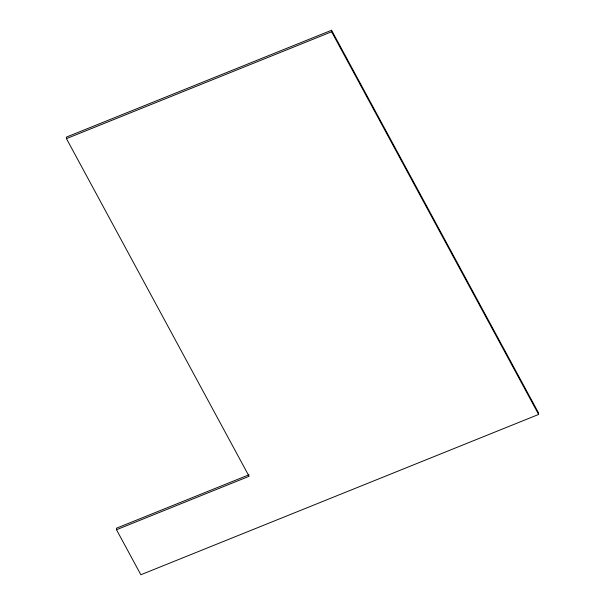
<?xml version="1.0" encoding="UTF-8"?>
<svg xmlns="http://www.w3.org/2000/svg" width="605" height="605" viewBox="0 0 605 605"><rect width="100%" height="100%" fill="white"/><g stroke="black" fill="none" stroke-linecap="round" stroke-linejoin="round"><path stroke-width="0.91" d="M331.563 30.25L66.384 137.108L66.452 138.628L249.086 476.294L116.5 529.73L140.852 574.75L538.616 414.455L538.548 412.935L331.563 30.25L331.623 31.77L538.616 414.455M66.452 138.628L331.623 31.77M249.026 474.781L116.44 528.21L116.5 529.73"/></g></svg>
